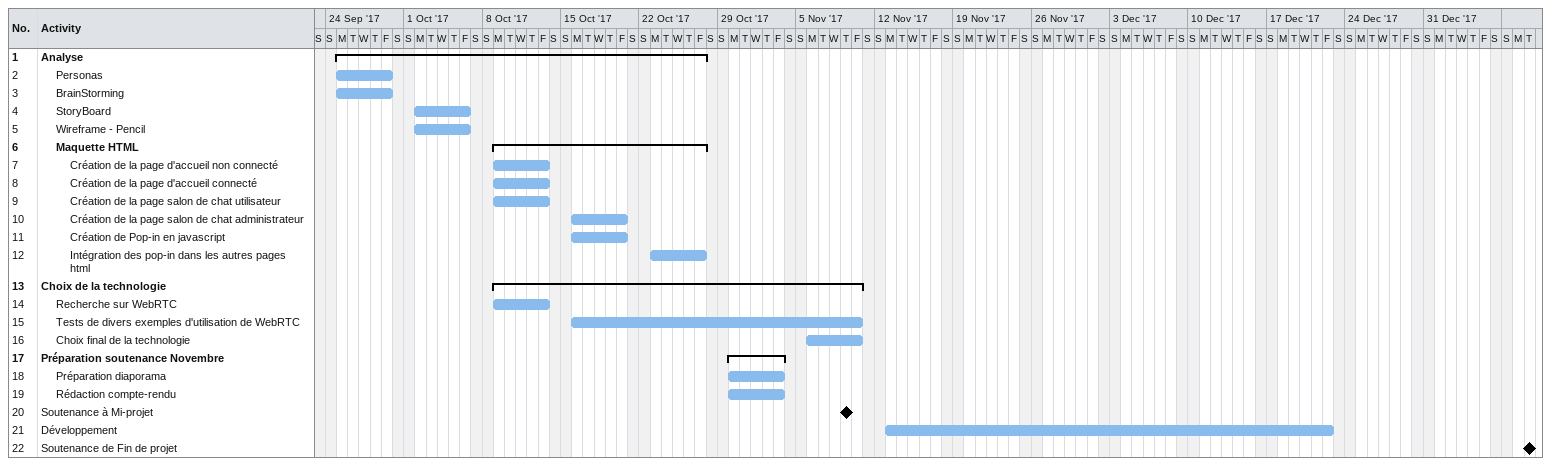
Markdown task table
| ID | Level | Task | Start | Finish |
|---|---|---|---|---|
| 1 | 1 | **Analyse** | 2017-09-25 | 2017-10-27 |
| 2 | 2 | Personas | 2017-09-25 | 2017-09-29 |
| 3 | 2 | BrainStorming | 2017-09-25 | 2017-09-29 |
| 4 | 2 | StoryBoard | 2017-10-02 | 2017-10-06 |
| 5 | 2 | Wireframe - Pencil | 2017-10-02 | 2017-10-06 |
| 6 | 2 | **Maquette HTML** | 2017-10-09 | 2017-10-27 |
| 7 | 3 | Création de la page d'accueil non connecté | 2017-10-09 | 2017-10-13 |
| 8 | 3 | Création de la page d'accueil connecté | 2017-10-09 | 2017-10-13 |
| 9 | 3 | Création de la page salon de chat utilisateur | 2017-10-09 | 2017-10-13 |
| 10 | 3 | Création de la page salon de chat administrateur | 2017-10-16 | 2017-10-20 |
| 11 | 3 | Création de Pop-in en javascript | 2017-10-16 | 2017-10-20 |
| 12 | 3 | Intégration des pop-in dans les autres pages html | 2017-10-23 | 2017-10-27 |
| 13 | 1 | **Choix de la technologie** | 2017-10-09 | 2017-11-10 |
| 14 | 2 | Recherche sur WebRTC | 2017-10-09 | 2017-10-13 |
| 15 | 2 | Tests de divers exemples d'utilisation de WebRTC | 2017-10-16 | 2017-11-10 |
| 16 | 2 | Choix final de la technologie | 2017-11-06 | 2017-11-10 |
| 17 | 1 | **Préparation soutenance Novembre** | 2017-10-30 | 2017-11-03 |
| 18 | 2 | Préparation diaporama | 2017-10-30 | 2017-11-03 |
| 19 | 2 | Rédaction compte-rendu | 2017-10-30 | 2017-11-03 |
| 20 | 1 | Soutenance à Mi-projet (milestone) | 2017-11-09 | 2017-11-09 |
| 21 | 1 | Développement | 2017-11-13 | 2017-12-22 |
| 22 | 1 | Soutenance de Fin de projet (milestone) | 2018-01-09 | 2018-01-09 |
